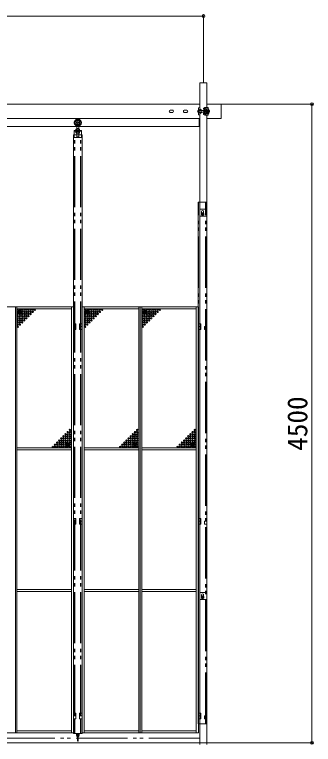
# Model space of a CAD drawing. Units: millimetres, scale not verified. Extents: x -9305 to 9305, y -6415 to 6415.
# Drawn here: x -2965 to -859, y -3256 to 1886 of the extents above; entities that cross this region are included whole.
import ezdxf
from ezdxf.enums import TextEntityAlignment as Align

# ---------------------------------------------------------------- set-up
doc = ezdxf.new("R2010")
doc.units = ezdxf.units.MM
doc.header["$LTSCALE"] = 40
doc.header["$PDMODE"] = 32
doc.header["$PDSIZE"] = 20
doc.linetypes.add('DOUBLE_CHAIN2', pattern=[12.8, 9, -1, 0.6, -0.6, 0.6, -1])
for name, color, linetype, lineweight in [('0-0_0', 134, 'Continuous', 18), ('0-4_CLG-45', 134, 'DOUBLE_CHAIN2', 18), ('0-5_CLG-54', 134, 'Continuous', 18), ('0-A_ﾒッｼュﾊﾟﾈﾙ用ﾌﾞﾛッｸ', 134, 'Continuous', 18), ('0-D_寸法', 134, 'Continuous', 18)]:
    doc.layers.add(name, color=color, linetype=linetype, lineweight=lineweight)
doc.styles.add('ＭＳ ゴシック', font='')
doc.styles.get('ＭＳ ゴシック').set_extended_font_data('MS Gothic')

msp = doc.modelspace()

# ---------------------------------------------------------------- linework, layer by layer
at = {"layer": '0-0_0'}
for p, q in [((-1510.39, 1254.67), (-868.38, 1254.67)), ((-869.38, -3245.33), (-869.38, 1254.67)), ((-869.38, 1250.67), (-869.38, -3241.33)), ((-1448.74, -3245.33), (-868.38, -3245.33))]:
    msp.add_line(p, q, dxfattribs=at)
for p in [(-869.38, 1254.67), (-869.38, -3245.33)]:
    msp.add_point(p, dxfattribs=at)
at = {"layer": '0-4_CLG-45'}
msp.add_line((-1658.68, -3211.76), (-6960.06, -3211.76), dxfattribs=at)
at = {"layer": '0-5_CLG-54'}
for p, q in [((-1610.08, 1405.82), (-1610.08, 1230.86)), ((-6960.06, 1254.67), (-1658.68, 1254.67)), ((-1510.39, 1254.67), (-1610.08, 1254.67)), ((-1869.87, 1212.02), (-1850.9, 1212.02)), ((-1869.87, 1197.32), (-1850.9, 1197.32)), ((-1769.87, 1212.02), (-1750.9, 1212.02)), ((-1769.87, 1197.32), (-1750.9, 1197.32)), ((-1670.15, 1224.47), (-1670.15, 1184.87)), ((-1669.87, 1212.02), (-1650.9, 1212.02)), ((-1669.87, 1197.32), (-1650.9, 1197.32)), ((-1666.63, 1199.17), (-1666.63, 1210.18)), ((-1648.15, 1215.67), (-1665.76, 1214.79)), ((-1665.76, 1194.55), (-1648.15, 1193.67)), ((-1647.98, 1212.16), (-1665.59, 1211.28)), ((-1665.59, 1198.07), (-1647.98, 1197.19)), ((-1664.98, 1199.17), (-1664.98, 1210.18)), ((-1614.64, 1210.18), (-1664.98, 1210.18)), ((-1614.57, 1199.17), (-1664.98, 1199.17)), ((-1659.15, 1229.97), (-1664.65, 1229.97)), ((-1660.8, 1215.48), (-1660.8, 1215.04)), ((-1660.8, 1210.17), (-1660.8, 1211.52)), ((-1660.8, 1197.83), (-1660.8, 1199.17)), ((-1660.8, 1193.86), (-1660.8, 1194.3)), ((-1654.2, 1210.17), (-1654.2, 1211.84)), ((-1654.2, 1197.5), (-1654.2, 1199.17)), ((-1654.2, 1193.86), (-1654.2, 1193.98)), ((-1647.98, 1212.16), (-1648.15, 1215.67)), ((-1648.15, 1193.67), (-1647.98, 1197.19)), ((-1634.06, 1223.37), (-1634.06, 1221.52)), ((-1634.06, 1185.97), (-1634.06, 1187.83)), ((-1632.82, 1209.07), (-1614.81, 1209.07)), ((-1631.9, 1210.17), (-1632.77, 1209.06)), ((-1631.9, 1199.17), (-1632.77, 1200.27)), ((-1632.77, 1200.27), (-1614.75, 1200.27)), ((-1620.78, 1218.83), (-1632.25, 1220.85)), ((-1620.78, 1190.51), (-1632.25, 1188.49)), ((-1626.15, 1216.43), (-1630.43, 1217.18)), ((-1626.15, 1192.92), (-1630.43, 1192.16)), ((-1626.15, 1217.93), (-1626.15, 1211.27)), ((-1626.15, 1211.27), (-1615.32, 1211.27)), ((-1626.15, 1191.41), (-1626.15, 1198.07)), ((-1626.15, 1198.07), (-1615.32, 1198.07)), ((-1615.32, 1211.27), (-1615.32, 1212.36)), ((-1615.32, 1198.07), (-1615.32, 1196.98)), ((-1613.42, 1199.21), (-1606.68, 1199.19)), ((-1613.36, 1210.17), (-1606.68, 1210.19)), ((-1603.68, 1215.66), (-1611.76, 1215.68)), ((-1611.76, 1193.68), (-1603.68, 1193.68)), ((-1603.68, 1215.66), (-1602.35, 1213.78)), ((-1603.68, 1193.66), (-1602.34, 1195.57)), ((-1603.14, 1209.07), (-1594.13, 1209.07)), ((-1603.14, 1200.27), (-1594.13, 1200.27)), ((-1602.28, 1210.17), (-1593.07, 1210.17)), ((-1602.28, 1199.17), (-1593.07, 1199.17)), ((-1602.17, 1230.8), (-1602.17, 1223.54)), ((-1602.17, 1178.55), (-1602.17, 1185.82)), ((-1593.07, 1210.17), (-1592.01, 1208.69)), ((-1593.07, 1210.17), (-1593.07, 1199.17)), ((-1593.07, 1199.17), (-1592.01, 1200.65)), ((-1592.01, 1208.69), (-1592.01, 1200.65)), ((-1658.68, 1154.67), (-6960.06, 1154.67)), ((-1665.39, 1097.67), (-1665.39, 1154.67)), ((-1664.65, 1179.37), (-1659.15, 1179.37)), ((-1658.68, 1179.37), (-1658.68, -3257.28)), ((-1615.15, 1177.45), (-1615.15, 1178.81)), ((-1610.08, 1178.48), (-1610.08, -3257.28)), ((-6955.36, 1097.67), (-1665.39, 1097.67)), ((-2526.27, 1084.46), (-2513.27, 1084.46)), ((-2526.27, 1084.46), (-2526.27, 1069.64)), ((-2526.02, 1084.46), (-2526.02, 1100.26)), ((-2513.52, 1084.46), (-2513.52, 1100.26)), ((-2513.27, 1084.46), (-2513.27, 1069.64)), ((-2549.78, 1039.64), (-2544.78, 1039.64)), ((-2549.78, -3180.36), (-2549.78, 1039.64)), ((-2532.77, 1077.64), (-2532.77, 1069.64)), ((-2508.77, 1079.64), (-2530.77, 1079.64)), ((-2506.77, 1069.64), (-2506.77, 1077.64)), ((-2494.78, 1039.64), (-2489.78, 1039.64)), ((-2489.78, -3180.14), (-2489.78, 1039.64)), ((-1670.38, 564.67), (-1670.38, -3110.33)), ((-1610.39, -3110.15), (-1610.39, 564.67)), ((-1647.89, 497.67), (-1647.89, 485.16)), ((-1632.89, 497.67), (-1632.89, 485.16)), ((-2549.78, -172.35), (-3369.78, -172.35)), ((-2959.78, -3175.35), (-2959.78, -172.35)), ((-2948.78, -3175.35), (-2948.78, -172.35)), ((-2948.78, -187.35), (-2564.78, -187.35)), ((-2564.78, -3175.35), (-2564.78, -172.35)), ((-2549.78, -172.35), (-2549.78, -3175.35)), ((-2489.78, -172.35), (-2489.78, -3175.35)), ((-1669.78, -172.35), (-2489.78, -172.35)), ((-2474.78, -3175.35), (-2474.78, -172.35)), ((-2090.78, -187.35), (-2474.78, -187.35)), ((-2090.78, -3175.35), (-2090.78, -172.35)), ((-2079.78, -3175.35), (-2079.78, -172.35)), ((-2068.78, -3175.35), (-2068.78, -172.35)), ((-2068.78, -187.35), (-1684.78, -187.35)), ((-1684.78, -3175.35), (-1684.78, -172.35)), ((-1669.78, -172.35), (-1669.78, -3175.35)), ((-2506.78, -292.35), (-2506.78, -332.35)), ((-2489.78, -292.35), (-2506.78, -292.35)), ((-2532.78, -332.35), (-2549.78, -332.35)), ((-2532.78, -312.35), (-2532.78, -332.35)), ((-2506.78, -312.35), (-2489.78, -312.35)), ((-2506.78, -332.35), (-2489.78, -332.35)), ((-1652.78, -312.35), (-1670.38, -312.35)), ((-2948.78, -1166.35), (-2564.78, -1166.35)), ((-2948.78, -1181.35), (-2564.78, -1181.35)), ((-2090.78, -1166.35), (-2474.78, -1166.35)), ((-2090.78, -1181.35), (-2474.78, -1181.35)), ((-2068.78, -1166.35), (-1684.78, -1166.35)), ((-2068.78, -1181.35), (-1684.78, -1181.35)), ((-2533.08, -1683.85), (-2549.78, -1683.85)), ((-2532.78, -1703.85), (-2532.78, -1683.85)), ((-2506.78, -1703.85), (-2506.78, -1683.85)), ((-2489.78, -1685.22), (-2489.78, -1705.22)), ((-1652.78, -1683.85), (-1670.09, -1683.85)), ((-2532.78, -1703.85), (-2549.78, -1703.85)), ((-2506.78, -1703.85), (-2489.78, -1703.85)), ((-2948.78, -2164.57), (-2564.78, -2164.57)), ((-2948.78, -2179.57), (-2564.78, -2179.57)), ((-2090.78, -2164.57), (-2474.78, -2164.57)), ((-2090.78, -2179.57), (-2474.78, -2179.57)), ((-2068.78, -2164.57), (-1684.78, -2164.57)), ((-2068.78, -2179.57), (-1684.78, -2179.57)), ((-1647.89, -2202.33), (-1647.89, -2214.71)), ((-1632.89, -2202.33), (-1632.89, -2214.71)), ((-2549.78, -3055.35), (-2532.78, -3055.35)), ((-2532.78, -3075.35), (-2549.78, -3075.35)), ((-2532.78, -3075.35), (-2532.78, -3055.35)), ((-2506.78, -3075.35), (-2506.78, -3055.35)), ((-2506.78, -3055.35), (-2489.78, -3055.35)), ((-2506.78, -3075.35), (-2489.78, -3075.35)), ((-2489.78, -3055.15), (-2489.78, -3075.15)), ((-2549.78, -3175.35), (-3369.78, -3175.35)), ((-2948.78, -3160.35), (-2564.78, -3160.35)), ((-2549.78, -3180.36), (-2489.78, -3180.36)), ((-2528.28, -3180.36), (-2528.28, -3193.86)), ((-2523.28, -3180.36), (-2523.28, -3193.86)), ((-2516.28, -3180.36), (-2516.28, -3193.86)), ((-2511.28, -3180.36), (-2511.28, -3193.86)), ((-1669.78, -3175.35), (-2489.78, -3175.35)), ((-2090.78, -3160.35), (-2474.78, -3160.35)), ((-2068.78, -3160.35), (-1684.78, -3160.35)), ((-2522.28, -3194.86), (-2522.28, -3229.85)), ((-2517.28, -3194.86), (-2517.28, -3229.85)), ((-1063.47, -3245.33), (-7498.34, -3245.33))]:
    msp.add_line(p, q, dxfattribs=at)
at = {"layer": '0-5_CLG-54', "linetype": 'DOUBLE_CHAIN2'}
for p, q in [((-2531.27, 1137.46), (-2531.27, 1112.46)), ((-2531.27, 1112.46), (-2508.27, 1112.46)), ((-2526.02, 1100.26), (-2526.02, 1112.46)), ((-2513.52, 1100.26), (-2513.52, 1112.46)), ((-2547.48, -3055.15), (-2547.48, 1039.64)), ((-2544.78, 1063.64), (-2494.78, 1063.64)), ((-2544.78, 1039.64), (-2494.78, 1039.64)), ((-2539.78, -3055.15), (-2539.78, 1039.64)), ((-2532.77, 1063.64), (-2532.77, 1053.16)), ((-2506.77, 1061.16), (-2532.77, 1061.16)), ((-2530.77, 1051.16), (-2508.77, 1051.16)), ((-2526.27, 1024.46), (-2526.27, 1069.64)), ((-2513.27, 1024.46), (-2513.27, 1069.64)), ((-2506.77, 1053.16), (-2506.77, 1063.64)), ((-2499.78, -3055.15), (-2499.78, 1039.64)), ((-2492.08, -3055.15), (-2492.08, 1039.64)), ((-2526.27, 1024.46), (-2513.27, 1024.46)), ((-1670.38, 564.67), (-1610.39, 564.67)), ((-1668.08, -3110.15), (-1668.08, 564.67)), ((-1660.38, -3110.15), (-1660.38, 564.67)), ((-1620.39, -3110.15), (-1620.39, 564.67)), ((-1612.69, -3110.15), (-1612.69, 564.67)), ((-2547.48, -3180.14), (-2547.48, -3075.15)), ((-2539.78, -3180.14), (-2539.78, -3075.15)), ((-2499.78, -3180.14), (-2499.78, -3075.15)), ((-2492.08, -3180.14), (-2492.08, -3075.15)), ((-1670.38, -3110.33), (-1610.39, -3110.33))]:
    msp.add_line(p, q, dxfattribs=at)
at = {"layer": '0-5_CLG-54'}
for points in [[(-1658.68, 1229.97), (-1658.68, 1405.82), (-1610.08, 1405.82)], [(-1510.39, 1254.67), (-1510.39, 1154.67), (-1610.08, 1154.67)], [(-1619.8, 1229.97), (-1626.15, 1229.97), (-1625.05, 1231.07), (-1616.25, 1231.07), (-1615.3, 1230.52)], [(-1619.8, 1179.37), (-1625.33, 1179.37), (-1626.15, 1178.55), (-1626.15, 1177.45), (-1625.33, 1176.62), (-1615.98, 1176.62), (-1615.15, 1177.45)], [(-1610.39, 464.67), (-1660.39, 464.67), (-1660.39, 514.67), (-1610.39, 514.67)], [(-2549.78, -292.35), (-2532.78, -292.35), (-2532.78, -312.35), (-2549.78, -312.35)], [(-1669.78, -292.35), (-1652.78, -292.35), (-1652.78, -312.35)], [(-1670.38, -332.35), (-1653.09, -332.35), (-1653.09, -312.35)], [(-1610.39, -332.35), (-1627.69, -332.35), (-1627.69, -312.35), (-1610.39, -312.35)], [(-2549.78, -1663.85), (-2532.78, -1663.85), (-2532.78, -1683.85), (-2549.78, -1683.85)], [(-2489.78, -1663.85), (-2506.78, -1663.85), (-2506.78, -1683.85), (-2489.49, -1683.85)], [(-1670.38, -1703.85), (-1653.09, -1703.85), (-1653.09, -1683.85)], [(-1669.78, -1663.85), (-1652.78, -1663.85), (-1652.78, -1683.85)], [(-1610.39, -1703.85), (-1627.69, -1703.85), (-1627.69, -1683.85), (-1610.39, -1683.85)], [(-1610.39, -2235.33), (-1660.39, -2235.33), (-1660.39, -2185.33), (-1610.39, -2185.33)], [(-2549.78, -3055.35), (-2532.78, -3055.35), (-2532.78, -3035.35), (-2549.78, -3035.35)], [(-2489.78, -3055.35), (-2506.78, -3055.35), (-2506.78, -3035.35), (-2489.78, -3035.35)], [(-1670.38, -3075.35), (-1653.09, -3075.35), (-1653.09, -3055.35), (-1670.38, -3055.35)], [(-1669.78, -3055.35), (-1652.78, -3055.35), (-1652.78, -3035.35), (-1669.78, -3035.35)], [(-1610.39, -3075.35), (-1627.69, -3075.35), (-1627.69, -3055.35), (-1610.39, -3055.35)]]:
    msp.add_lwpolyline(points, dxfattribs=at)
for points in [[(-1652, 1217.4), (-1652, 1216.3), (-1652.83, 1215.48), (-1662.18, 1215.48), (-1663, 1216.3), (-1663, 1217.4), (-1662.18, 1218.23), (-1652.83, 1218.23)], [(-1652, 1193.59), (-1652, 1193.86), (-1663, 1193.86), (-1663, 1193.59), (-1662.18, 1192.76), (-1652.83, 1192.76)], [(-2494.78, 1019.64), (-2544.78, 1019.64), (-2544.78, 1069.64), (-2494.78, 1069.64)], [(-1648.89, 474.76), (-1648.89, 484.58), (-1640.39, 489.49), (-1631.89, 484.58), (-1631.89, 474.76), (-1640.39, 469.86)], [(-1648.89, -2225.1), (-1648.89, -2215.28), (-1640.39, -2210.38), (-1631.89, -2215.28), (-1631.89, -2225.1), (-1640.39, -2230.01)]]:
    msp.add_lwpolyline(points, close=True, dxfattribs=at)
at = {"layer": '0-5_CLG-54', "linetype": 'DOUBLE_CHAIN2'}
msp.add_lwpolyline([(-2531.27, 1137.46), (-2508.27, 1137.46), (-2508.27, 1112.46)], dxfattribs=at)
for radius in [25, 23, 15, 5]:
    msp.add_circle((-2519.77, 1124.46), radius, dxfattribs=at)
at = {"layer": '0-5_CLG-54'}
for centre, radius in [((-1640.39, 479.67), 8.5), ((-1640.39, 479.67), 5), ((-1640.39, 479.67), 5), ((-1640.39, 479.67), 4.19), ((-1640.39, -2220.19), 8.5), ((-1640.39, -2220.19), 5), ((-1640.39, -2220.19), 5), ((-1640.39, -2220.19), 4.19)]:
    msp.add_circle(centre, radius, dxfattribs=at)
for centre, radius, start, end in [((-1868.39, 1204.67), 7.5, 101.415, 258.585), ((-1852.39, 1204.67), 7.5, 281.415, 78.585), ((-1768.39, 1204.67), 7.5, 101.415, 258.585), ((-1752.39, 1204.67), 7.5, 281.415, 78.585), ((-1668.39, 1204.67), 7.5, 101.415, 258.585), ((-1664.65, 1224.47), 5.5, 90, 180), ((-1665.53, 1210.18), 4.62, 92.862, 180), ((-1665.53, 1199.17), 4.62, 180, 267.138), ((-1664.65, 1184.87), 5.5, 180, 270), ((-1665.53, 1210.18), 1.1, 92.862, 180), ((-1665.53, 1199.17), 1.1, 180, 267.138), ((-1645.36, 1229.2), 13.81, 176.794, 258.343), ((-1645.36, 1180.14), 13.81, 101.657, 183.206), ((-1639.41, 1204.67), 11.28, 150.771, 209.229), ((-1629.66, 1223.37), 4.4, 99.411, 180), ((-1631.86, 1223.02), 2.2, 180, 260.017), ((-1629.66, 1221.52), 4.4, 180, 260.017), ((-1629.66, 1187.83), 4.4, 99.983, 180), ((-1631.86, 1186.32), 2.2, 99.983, 180), ((-1629.66, 1185.97), 4.4, 180, 260.589), ((-1553.87, 183.26), 1041.39, 92.659, 94.388), ((-1602.05, 1204.85), 31.06, 172.183, 188.468), ((-1594.63, 1458.49), 272.78, 261.986, 268.416), ((-1601.36, 1204.85), 31.06, 170.12, 190.535), ((-1606.86, 1142.26), 88.66, 86.966, 105.577), ((-1628.35, 1217.93), 2.2, 0, 80.017), ((-1628.35, 1191.41), 2.2, 279.983, 0), ((-1621.92, 1212.33), 6.6, 0.278, 80.017), ((-1621.92, 1197.01), 6.6, 279.983, 359.722), ((-1584, 1204.85), 31.06, 166.425, 193.588), ((-1623.31, 1204.74), 11.33, 330.761, 28.637), ((-1616.53, 1193.94), 6.12, 357.566, 59.463), ((-1618.23, 1216.32), 7.84, 308.389, 355.348), ((-1612.8, 1192.29), 9.22, 8.566, 48.462), ((-1622.34, 1204.69), 16.6, 340.649, 19.351), ((-1615.26, 1218.32), 11.88, 316.626, 347.111), ((-1601.62, 1223.54), 0.552, 180, 253.628), ((-1601.62, 1185.82), 0.552, 106.372, 180), ((-1603.5, 1217.12), 6.13, 0.612, 73.628), ((-1603.5, 1192.22), 6.13, 286.372, 359.388), ((-1605, 1217.63), 7.64, 298.813, 356.622), ((-1605, 1191.71), 7.64, 3.378, 61.187), ((-1606.86, 1267.08), 88.66, 254.423, 273.034), ((-2530.77, 1077.64), 2, 90, 180), ((-2508.77, 1077.64), 2, 0, 90), ((-1640.39, 497.67), 7.5, 0, 180), ((-1640.39, -2202.33), 7.5, 0, 180), ((-2519.78, -3193.86), 8.5, 180, 252.895), ((-2519.78, -3193.86), 3.5, 180, 224.415), ((-2519.78, -3194.86), 2.5, 0, 180), ((-2519.78, -3229.85), 2.5, 180, 0), ((-2519.78, -3193.86), 8.5, 287.105, 0), ((-2519.78, -3193.86), 3.5, 315.585, 0)]:
    msp.add_arc(centre, radius, start, end, dxfattribs=at)
at = {"layer": '0-5_CLG-54', "linetype": 'DOUBLE_CHAIN2'}
for centre, start, end in [((-2530.77, 1053.16), 180, 270), ((-2508.77, 1053.16), 270, 0)]:
    msp.add_arc(centre, 2, start, end, dxfattribs=at)
at = {"layer": '0-A_ﾒッｼュﾊﾟﾈﾙ用ﾌﾞﾛッｸ'}
for centre in [(-2942.78, -193.35), (-2942.78, -208.35), (-2927.78, -193.35), (-2927.78, -208.35), (-2912.78, -193.35), (-2912.78, -208.35), (-2897.78, -193.35), (-2897.78, -208.35), (-2882.78, -193.35), (-2882.78, -208.35), (-2867.78, -193.35), (-2867.78, -208.35), (-2852.78, -193.35), (-2852.78, -208.35), (-2837.78, -193.35), (-2837.78, -208.35), (-2822.78, -193.35), (-2468.78, -193.35), (-2468.78, -208.35), (-2453.78, -193.35), (-2453.78, -208.35), (-2438.78, -193.35), (-2438.78, -208.35), (-2423.78, -193.35), (-2423.78, -208.35), (-2408.78, -193.35), (-2408.78, -208.35), (-2393.78, -193.35), (-2393.78, -208.35), (-2378.78, -193.35), (-2378.78, -208.35), (-2363.78, -193.35), (-2363.78, -208.35), (-2348.78, -193.35), (-2062.78, -193.35), (-2062.78, -208.35), (-2047.78, -193.35), (-2047.78, -208.35), (-2032.78, -193.35), (-2032.78, -208.35), (-2017.78, -193.35), (-2017.78, -208.35), (-2002.78, -193.35), (-2002.78, -208.35), (-1987.78, -193.35), (-1987.78, -208.35), (-1972.78, -193.35), (-1972.78, -208.35), (-1957.78, -193.35), (-1957.78, -208.35), (-1942.78, -193.35), (-2942.78, -223.35), (-2942.78, -238.35), (-2942.78, -253.35), (-2927.78, -223.35), (-2927.78, -238.35), (-2927.78, -253.35), (-2912.78, -223.35), (-2912.78, -238.35), (-2912.78, -253.35), (-2897.78, -223.35), (-2897.78, -238.35), (-2897.78, -253.35), (-2882.78, -223.35), (-2882.78, -238.35), (-2882.78, -253.35), (-2867.78, -223.35), (-2867.78, -238.35), (-2852.78, -223.35), (-2468.78, -223.35), (-2468.78, -238.35), (-2468.78, -253.35), (-2453.78, -223.35), (-2453.78, -238.35), (-2453.78, -253.35), (-2438.78, -223.35), (-2438.78, -238.35), (-2438.78, -253.35), (-2423.78, -223.35), (-2423.78, -238.35), (-2423.78, -253.35), (-2408.78, -223.35), (-2408.78, -238.35), (-2408.78, -253.35), (-2393.78, -223.35), (-2393.78, -238.35), (-2378.78, -223.35), (-2062.78, -223.35), (-2062.78, -238.35), (-2062.78, -253.35), (-2047.78, -223.35), (-2047.78, -238.35), (-2047.78, -253.35), (-2032.78, -223.35), (-2032.78, -238.35), (-2032.78, -253.35), (-2017.78, -223.35), (-2017.78, -238.35), (-2017.78, -253.35), (-2002.78, -223.35), (-2002.78, -238.35), (-2002.78, -253.35), (-1987.78, -223.35), (-1987.78, -238.35), (-1972.78, -223.35), (-2942.78, -268.35), (-2942.78, -283.35), (-2942.78, -298.35), (-2942.78, -313.35), (-2927.78, -268.35), (-2927.78, -283.35), (-2927.78, -298.35), (-2912.78, -268.35), (-2912.78, -283.35), (-2897.78, -268.35), (-2468.78, -268.35), (-2468.78, -283.35), (-2468.78, -298.35), (-2468.78, -313.35), (-2453.78, -268.35), (-2453.78, -283.35), (-2453.78, -298.35), (-2438.78, -268.35), (-2438.78, -283.35), (-2423.78, -268.35), (-2062.78, -268.35), (-2062.78, -283.35), (-2062.78, -298.35), (-2062.78, -313.35), (-2047.78, -268.35), (-2047.78, -283.35), (-2047.78, -298.35), (-2032.78, -268.35), (-2032.78, -283.35), (-2017.78, -268.35), (-2605.78, -1070.35), (-2590.78, -1055.35), (-2590.78, -1070.35), (-2575.78, -1040.35), (-2575.78, -1055.35), (-2575.78, -1070.35), (-2131.78, -1070.35), (-2116.78, -1055.35), (-2116.78, -1070.35), (-2101.78, -1040.35), (-2101.78, -1055.35), (-2101.78, -1070.35), (-1725.78, -1070.35), (-1710.78, -1055.35), (-1710.78, -1070.35), (-1695.78, -1040.35), (-1695.78, -1055.35), (-1695.78, -1070.35), (-2665.78, -1130.35), (-2650.78, -1115.35), (-2650.78, -1130.35), (-2635.78, -1100.35), (-2635.78, -1115.35), (-2635.78, -1130.35), (-2620.78, -1085.35), (-2620.78, -1100.35), (-2620.78, -1115.35), (-2620.78, -1130.35), (-2605.78, -1085.35), (-2605.78, -1100.35), (-2605.78, -1115.35), (-2605.78, -1130.35), (-2590.78, -1085.35), (-2590.78, -1100.35), (-2590.78, -1115.35), (-2590.78, -1130.35), (-2575.78, -1085.35), (-2575.78, -1100.35), (-2575.78, -1115.35), (-2575.78, -1130.35), (-2191.78, -1130.35), (-2176.78, -1115.35), (-2176.78, -1130.35), (-2161.78, -1100.35), (-2161.78, -1115.35), (-2161.78, -1130.35), (-2146.78, -1085.35), (-2146.78, -1100.35), (-2146.78, -1115.35), (-2146.78, -1130.35), (-2131.78, -1085.35), (-2131.78, -1100.35), (-2131.78, -1115.35), (-2131.78, -1130.35), (-2116.78, -1085.35), (-2116.78, -1100.35), (-2116.78, -1115.35), (-2116.78, -1130.35), (-2101.78, -1085.35), (-2101.78, -1100.35), (-2101.78, -1115.35), (-2101.78, -1130.35), (-1785.78, -1130.35), (-1770.78, -1115.35), (-1770.78, -1130.35), (-1755.78, -1100.35), (-1755.78, -1115.35), (-1755.78, -1130.35), (-1740.78, -1085.35), (-1740.78, -1100.35), (-1740.78, -1115.35), (-1740.78, -1130.35), (-1725.78, -1085.35), (-1725.78, -1100.35), (-1725.78, -1115.35), (-1725.78, -1130.35), (-1710.78, -1085.35), (-1710.78, -1100.35), (-1710.78, -1115.35), (-1710.78, -1130.35), (-1695.78, -1085.35), (-1695.78, -1100.35), (-1695.78, -1115.35), (-1695.78, -1130.35), (-2695.78, -1160.35), (-2680.78, -1145.35), (-2680.78, -1160.35), (-2665.78, -1145.35), (-2665.78, -1160.35), (-2650.78, -1145.35), (-2650.78, -1160.35), (-2635.78, -1145.35), (-2635.78, -1160.35), (-2620.78, -1145.35), (-2620.78, -1160.35), (-2605.78, -1145.35), (-2605.78, -1160.35), (-2590.78, -1145.35), (-2590.78, -1160.35), (-2575.78, -1145.35), (-2575.78, -1160.35), (-2221.78, -1160.35), (-2206.78, -1145.35), (-2206.78, -1160.35), (-2191.78, -1145.35), (-2191.78, -1160.35), (-2176.78, -1145.35), (-2176.78, -1160.35), (-2161.78, -1145.35), (-2161.78, -1160.35), (-2146.78, -1145.35), (-2146.78, -1160.35), (-2131.78, -1145.35), (-2131.78, -1160.35), (-2116.78, -1145.35), (-2116.78, -1160.35), (-2101.78, -1145.35), (-2101.78, -1160.35), (-1815.78, -1160.35), (-1800.78, -1145.35), (-1800.78, -1160.35), (-1785.78, -1145.35), (-1785.78, -1160.35), (-1770.78, -1145.35), (-1770.78, -1160.35), (-1755.78, -1145.35), (-1755.78, -1160.35), (-1740.78, -1145.35), (-1740.78, -1160.35), (-1725.78, -1145.35), (-1725.78, -1160.35), (-1710.78, -1145.35), (-1710.78, -1160.35), (-1695.78, -1145.35), (-1695.78, -1160.35)]:
    msp.add_circle(centre, 5, dxfattribs=at)
for p in [(-2927.78, -208.35), (-2453.78, -208.35), (-2047.78, -208.35), (-2590.78, -1145.35), (-2116.78, -1145.35), (-1710.78, -1145.35)]:
    msp.add_point(p, dxfattribs=at)
at = {"layer": '0-D_寸法'}
for p, q in [((-1634.38, 1876.18), (-6984.36, 1876.18)), ((-6980.36, 1876.18), (-1638.38, 1876.18)), ((-1634.38, 1407.82), (-1634.38, 1877.18))]:
    msp.add_line(p, q, dxfattribs=at)
msp.add_point((-1634.38, 1876.18), dxfattribs=at)

# ---------------------------------------------------------------- texts
at = {"layer": '0-0_0', "style": 'ＭＳ ゴシック'}
msp.add_text('4500', height=140.8, rotation=90, dxfattribs=at).set_placement((-859.92, -1187.26), align=Align.BOTTOM_LEFT)

doc.saveas('drawing.dxf')
